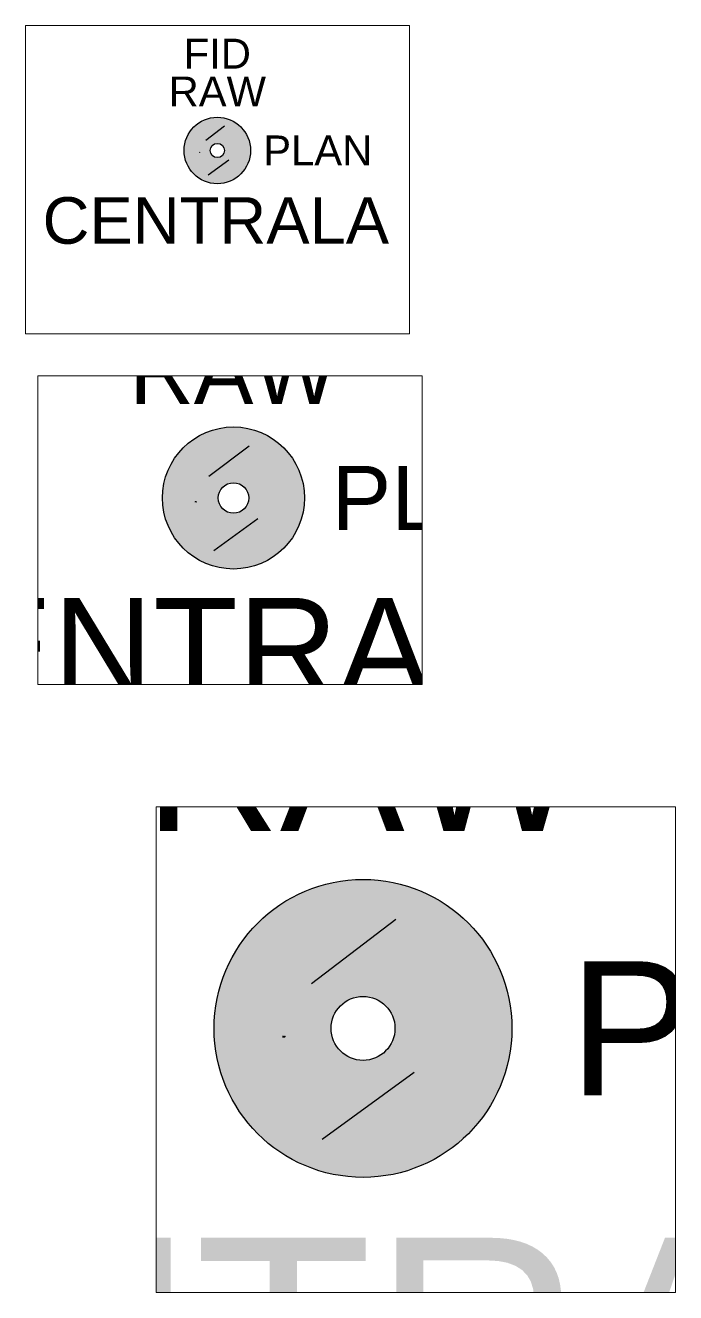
# Paper-space layout 'Layout1' of a CAD drawing. Header units: millimetres. Extents: x 0.7 to 23.4, y 7.1 to 51.3.
# The model-space entities are those that its viewports show. They can reach past a viewport. Long polylines and large blocks are cut down to what shows.
import ezdxf
from ezdxf.enums import TextEntityAlignment as Align

# ---------------------------------------------------------------- set-up
doc = ezdxf.new("R2010")
doc.units = ezdxf.units.MM
doc.header["$LTSCALE"] = 0.25
doc.styles.add('opis_czujki', font='arial.ttf')
doc.styles.add('opis_czujki_2', font='arial.ttf')
doc.styles.add('ROMANS', font='ROMANS.shx', dxfattribs={"width": 0.8})

msp = doc.modelspace()

# ---------------------------------------------------------------- hatches: boundary and pattern name
h = msp.add_hatch(color=256)
h.paths.add_polyline_path([(-200, 0, 1), (200, 0, 1)])
h.paths.add_polyline_path([(42.9, 0, -1), (-42.9, 0, -1)], flags=16)

# ---------------------------------------------------------------- linework, layer by layer
for p, q in [((44, 146), (-69.4, 60)), ((68.7, -59), (-55, -149))]:
    msp.add_line(p, q)
for radius in [200, 42.9]:
    msp.add_circle((0, 0), radius)

# ---------------------------------------------------------------- texts
for tag, text, height, style, flags, p in [('FID', 'XX', 180, 'opis_czujki_2', 9, (0, 582.8)), ('RAW', 'XX', 180, 'opis_czujki_2', 9, (0, 354.9)), ('CENTRALA', 'xx', 280, 'opis_czujki', 8, (-9, -421.1))]:
    msp.add_attdef(tag, text=text, height=height, dxfattribs=dict(style=style, flags=flags)).set_placement(p, align=Align.MIDDLE_CENTER)
at = {"style": 'opis_czujki_2', "flags": 9}
msp.add_attdef('PLAN', (276.4, -89.8), 'xx', height=180, dxfattribs=at)
at = {"style": 'ROMANS', "width": 0.8, "flags": 13}
msp.add_attdef('TYP', (-108.1, -12.2), 'QN31', height=1.83, dxfattribs=at)

psp = doc.layouts.get("Layout1")

# ---------------------------------------------------------------- viewports
at = {"layer": '0', "color": 6}
psp.add_viewport(center=(7.441, 45.933), size=(13.419, 10.76441), view_center_point=(1.128, -174.851), view_height=1855.9322, dxfattribs=at)
for center, size, view_center_point, view_height, status in [((7.883, 33.694), (13.419, 10.76441), (-9.404, -90.589), 868.09732, 3), ((14.371, 15.557), (18.137, 16.95763), (71.044, -28.664), 652.21643, 4)]:
    psp.add_viewport(center=center, size=size, view_center_point=view_center_point, view_height=view_height, status=status, dxfattribs=at)

doc.saveas('drawing.dxf')
